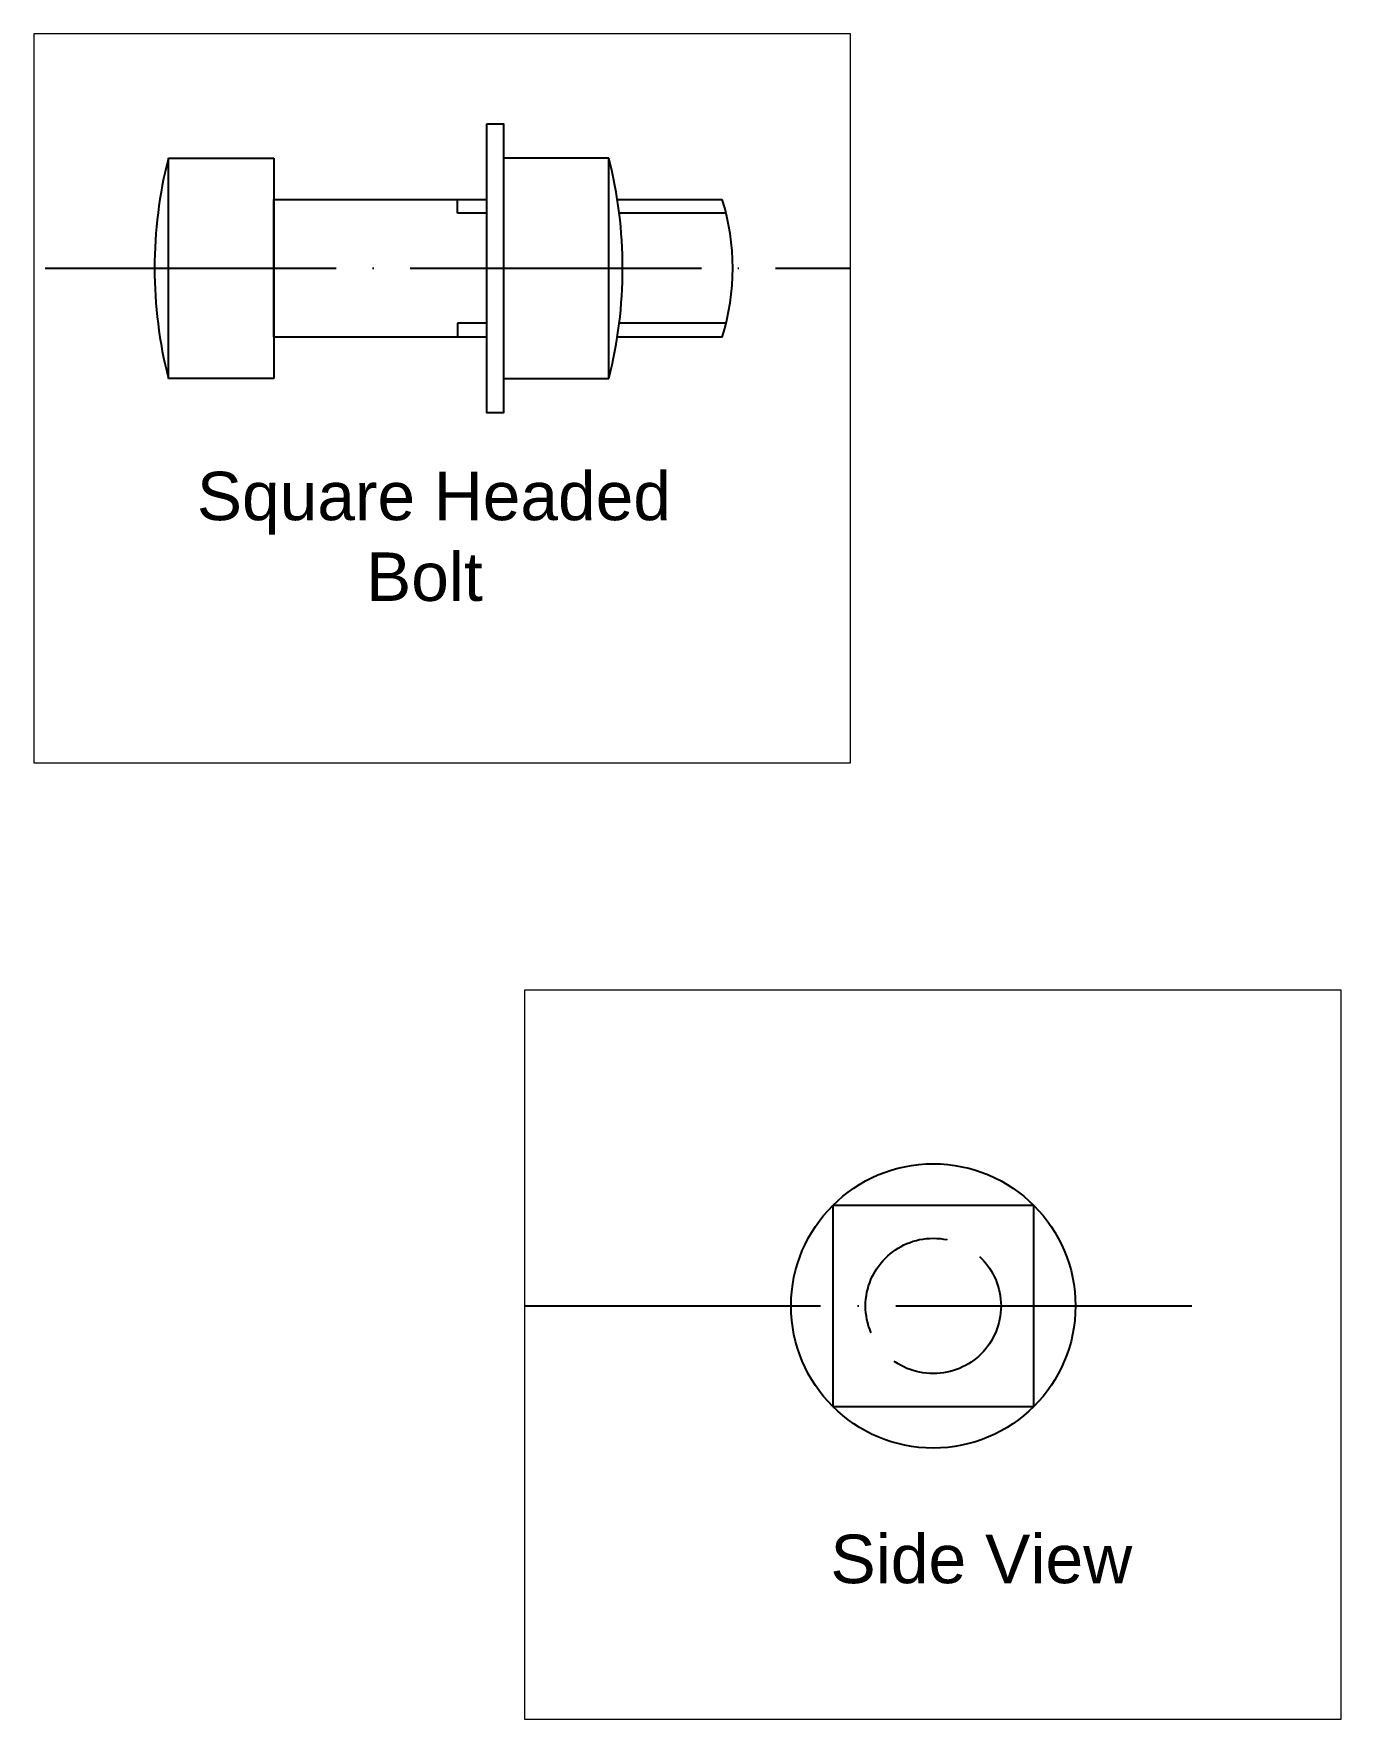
# Paper-space layout 'Layout1' of a CAD drawing. Header units: millimetres. Extents: x 11 to 186, y 10 to 236.
# The model-space entities are those that its viewports show. They can reach past a viewport. Long polylines and large blocks are cut down to what shows.
import ezdxf

# ---------------------------------------------------------------- set-up
doc = ezdxf.new("R2010")
doc.units = ezdxf.units.MM
doc.linetypes.add('ACAD_ISO02W100', pattern=[15, 12, -3])
doc.linetypes.add('ACAD_ISO04W100', pattern=[30, 24, -3, 0, -3])
doc.styles.get("Standard").update_dxf_attribs({"font": 'arial.ttf'})

msp = doc.modelspace()

# ---------------------------------------------------------------- linework, layer by layer
for p, q in [((2306.19, 1907.04), (2329.19, 1907.04)), ((2306.19, 1859.04), (2306.19, 1907.04)), ((2329.19, 1907.04), (2329.19, 1859.04)), ((2402.19, 1907.04), (2379.19, 1907.04)), ((2379.19, 1907.04), (2379.19, 1859.04)), ((2402.19, 1859.04), (2402.19, 1907.04)), ((2329.19, 1898.04), (2375.59, 1898.04)), ((2369.19, 1895.04), (2369.19, 1898.04)), ((2375.59, 1895.04), (2369.19, 1895.04)), ((2427.73, 1895.04), (2404.45, 1895.04)), ((2369.19, 1871.04), (2369.19, 1868.04)), ((2375.59, 1871.04), (2369.19, 1871.04)), ((2427.73, 1871.04), (2404.45, 1871.04)), ((2329.19, 1859.04), (2306.19, 1859.04)), ((2379.19, 1859.04), (2402.19, 1859.04))]:
    msp.add_line(p, q)
at = {"linetype": 'ACAD_ISO04W100'}
msp.add_line((2279.33, 1883.04), (2608.66, 1883.04), dxfattribs=at)
for points in [[(2375.59, 1914.54), (2379.19, 1914.54), (2379.19, 1851.54), (2375.59, 1851.54)], [(2526.9, 1860.77), (2571.45, 1860.77), (2571.45, 1905.32), (2526.9, 1905.32)]]:
    msp.add_lwpolyline(points, close=True)
for points in [[(2375.59, 1868.04), (2329.19, 1868.04), (2329.19, 1898.04), (2375.59, 1898.04)], [(2404.03, 1898.04), (2426.89, 1898.04)], [(2426.89, 1868.04), (2404.03, 1868.04)]]:
    msp.add_lwpolyline(points)
msp.add_circle((2549.18, 1883.04), 31.5)
at = {"linetype": 'ACAD_ISO02W100'}
msp.add_circle((2549.18, 1883.04), 15, dxfattribs=at)
for centre, radius, start, end in [((2400.69, 1883.04), 97.5, 165.75, 194.25), ((2307.69, 1883.04), 97.5, 345.75, 14.25), ((2379.19, 1883.04), 50, 342.5424, 17.4576)]:
    msp.add_arc(centre, radius, start, end)

# ---------------------------------------------------------------- texts
at = {"attachment_point": 1}
for s, width, gutter_width, insert, char_height in [('Square Headed\\P         Bolt', 431.3237, 52.78, (2312.41, 1838.68), 10.5569), ('Side View', 276.0423, 53.81, (2526.39, 1832.37), 10.763)]:
    msp.add_mtext_dynamic_manual_height_columns(s, width=width, gutter_width=gutter_width, heights=[0], dxfattribs=dict(at, insert=insert, char_height=char_height))

psp = doc.layouts.get("Layout1")

# ---------------------------------------------------------------- viewports
at = {"layer": '0'}
psp.add_viewport(center=(65.8, 186.82), size=(109.46, 97.7563), view_center_point=(2365.84, 1854.69), view_height=158.9414, dxfattribs=at)
psp.add_viewport(center=(131.58, 58.59), size=(109.46, 97.7563), view_center_point=(2549.09, 1872.23), view_height=161.5721, status=3, dxfattribs=at)

doc.saveas('drawing.dxf')
